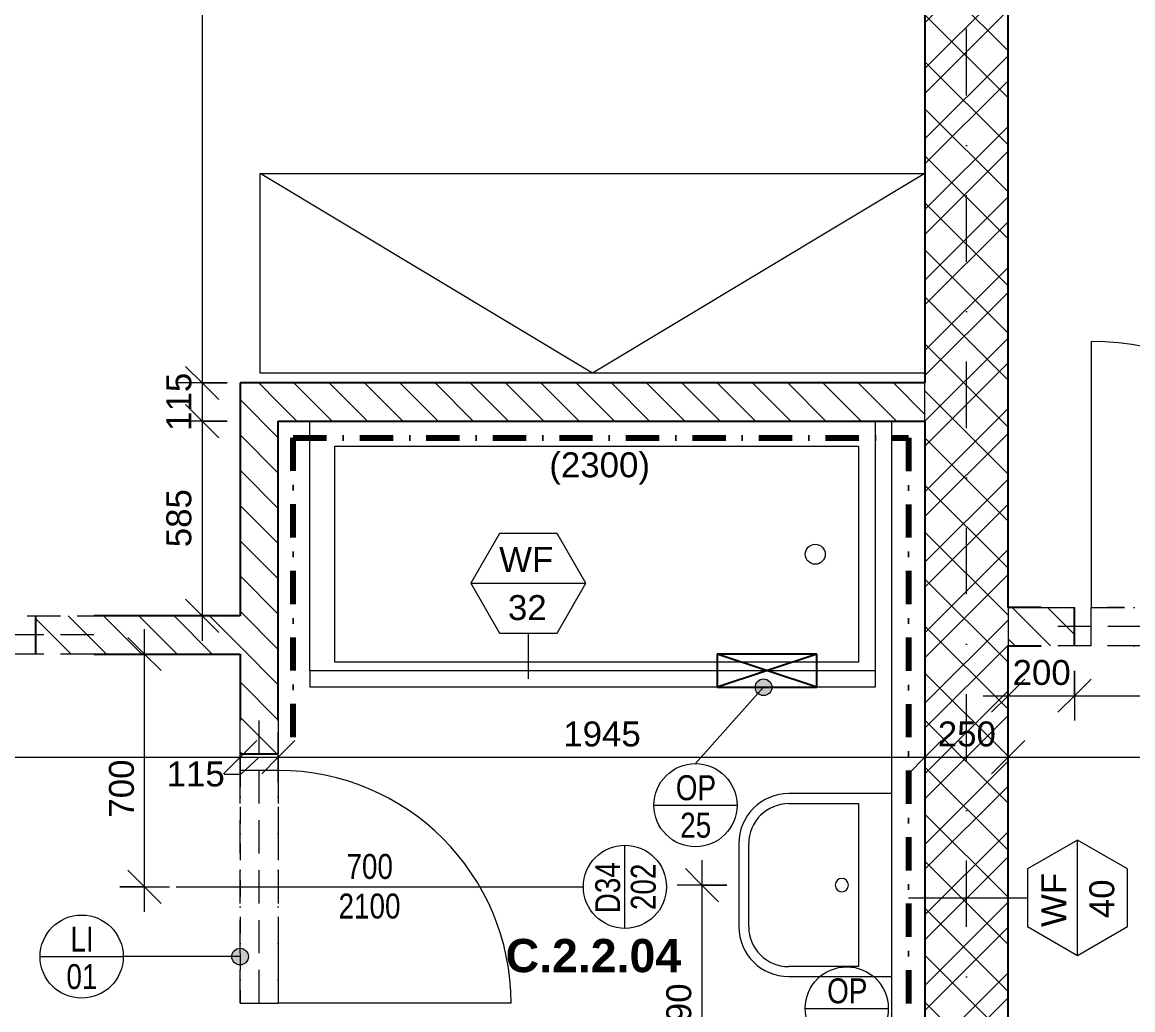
# Model space of a CAD drawing. Header units: millimetres. Extents: x -47720 to -5768, y -7799 to 13087.
# Drawn here: x -31575 to -28235, y 553 to 3523 of the extents above; entities that cross this region are included whole.
import ezdxf

# ---------------------------------------------------------------- set-up
doc = ezdxf.new("R2010")
doc.units = ezdxf.units.MM
for name, pattern in [('HA_Dash_3mm-S1mm', [150, 100, -50]), ('HA_DashDot_10mm-S3mm', [500, 200, -150, 0, -150]), ('HA_DashDot_2_2mm-S0_6mm', [110, 50, -30, 0, -30]), ('HA_DashDot_4mm-S1mm', [200, 100, -50, 0, -50])]:
    doc.linetypes.add(name, pattern=pattern)
for name, color, linetype, lineweight in [('A-____-____-DIMS', 9, 'Continuous', 5), ('A-____-____-DIMS-50', 9, 'Continuous', 5), ('A-AREA-____-IDEN', 9, 'Continuous', 9), ('A-DETL-____-OTLN', 9, 'Continuous', 25), ('A-DOOR-____-IDEN', 9, 'Continuous', 9), ('A-DOOR-____-MCUT', 9, 'HA_DashDot_2_2mm-S0_6mm', 9), ('A-DOOR-____-OTLN', 9, 'Continuous', 9), ('A-DOOR-FRAM-MCUT', 9, 'Continuous', 9), ('A-GENM-____-HDLN', 9, 'HA_Dash_3mm-S1mm', 9), ('A-GENM-____-IDEN', 9, 'Continuous', 9), ('A-GENM-____-OTLN', 9, 'Continuous', 9), ('A-WALL-____-IDEN', 9, 'Continuous', 9), ('A-WALL-____-MCUT', 9, 'Continuous', 25), ('A-WALL-____-PATT', 9, 'Continuous', 25), ('I-FURN-____-OTLN', 9, 'Continuous', 9), ('I-WALL-____-MCUT', 9, 'Continuous', 25), ('I-WALL-____-OTLN', 9, 'Continuous', 9), ('P-SANR-FIXT-OTLN', 9, 'Continuous', 9), ('S-GRID-____-OTLN', 9, 'Continuous', 5)]:
    doc.layers.add(name, color=color, linetype=linetype, lineweight=lineweight)
doc.styles.add('Arial_1', font='arial.ttf', dxfattribs={"height": 75})
doc.styles.add('Arial_2', font='arial.ttf', dxfattribs={"width": 0.8, "height": 75})
doc.styles.add('Arial_B', font='arialbd.ttf', dxfattribs={"height": 100})
doc.dimstyles.new('Inner_Dimensions', dxfattribs={"dimscale": 304.8, "dimtxt": 76.519455, "dimasz": 0.328084, "dimexe": 0.246063, "dimexo": 0.0625, "dimgap": 0.032808, "dimtad": 1, "dimdec": 0, "dimzin": 0, "dimdsep": 46, "dimtxsty": 'Arial_1', "dimblk1": 'OBLIQUE', "dimblk2": 'OBLIQUE', "dimsah": 1, "dimcen": 0.09, "dimdle": 0.246063, "dimazin": 0, "dimtfac": 1, "dimtdec": 4, "dimtix": 1, "dimtmove": 0, "dimatfit": 3, "dimfxl": 0.246063, "dimfxlon": 1, "dimtvp": 1, "dimtolj": 1, "dimtzin": 0, "dimlwd": 9, "dimlwe": 9, "dimarcsym": 2})
doc.dimstyles.new('Inner_Dimensions_1', dxfattribs={"dimscale": 304.8, "dimtxt": 76.519455, "dimasz": 0.328084, "dimexe": 0.246063, "dimexo": 0.0625, "dimgap": 0.032808, "dimtad": 1, "dimdec": 0, "dimzin": 0, "dimdsep": 46, "dimtxsty": 'Arial_1', "dimblk1": 'OBLIQUE', "dimblk2": 'OBLIQUE', "dimsah": 1, "dimcen": 0.09, "dimdle": 0.246063, "dimazin": 0, "dimtfac": 1, "dimtdec": 4, "dimtix": 1, "dimtmove": 1, "dimatfit": 3, "dimfxl": 0.246063, "dimfxlon": 1, "dimtvp": 1, "dimtolj": 1, "dimtzin": 0, "dimlwd": 9, "dimlwe": 9, "dimarcsym": 2})
doc.dimstyles.new('Inner_Dimensions_2', dxfattribs={"dimscale": 304.8, "dimtxt": 76.519455, "dimasz": 0.328084, "dimexe": 0.246063, "dimexo": 0.0625, "dimgap": 0.032808, "dimtad": 1, "dimdec": 0, "dimzin": 0, "dimdsep": 46, "dimtxsty": 'Arial_1', "dimblk1": 'OBLIQUE', "dimblk2": 'OBLIQUE', "dimsah": 1, "dimcen": 0.09, "dimdle": 0.246063, "dimazin": 0, "dimtfac": 1, "dimtdec": 4, "dimtix": 1, "dimtmove": 2, "dimatfit": 3, "dimfxl": 0.246063, "dimfxlon": 1, "dimtvp": 1, "dimtolj": 1, "dimtzin": 0, "dimlwd": 9, "dimlwe": 9, "dimarcsym": 2})
pattern_1 = [(135, (0, 0), (-53.03301, -53.03301), [])]

# ---------------------------------------------------------------- blocks, each defined once
blk = doc.blocks.new('HA_DR_Single_Swing_Solid - In_BJ_700x2100-2040355-DPS_2NP-C')
at = {"layer": 'A-DOOR-____-MCUT'}
for p, q in [((-350, 57.5), (350, 57.5)), ((-350, -57.5), (350, -57.5))]:
    blk.add_line(p, q, dxfattribs=at)
at = {"layer": 'A-DOOR-____-OTLN', "lineweight": 5}
blk.add_line((350, 757.5), (350, 57.5), dxfattribs=at)
blk.add_arc((350, 57.5), 700, 90, 180, dxfattribs=at)
at = {"layer": 'A-DOOR-FRAM-MCUT'}
for p, q in [((-350, 57.5), (-350, -57.5)), ((350, -57.5), (350, 57.5))]:
    blk.add_line(p, q, dxfattribs=at)
blk = doc.blocks.new('HA_DR_Double_Swing_Solid - In_BJ_1200x2100_800-1662849-DPS_2NP-C')
at = {"layer": 'A-DOOR-____-MCUT'}
for p, q in [((-600, 57.5), (600, 57.5)), ((-600, -57.5), (600, -57.5))]:
    blk.add_line(p, q, dxfattribs=at)
at = {"layer": 'A-DOOR-____-OTLN', "lineweight": 5}
for p, q in [((-253.6, -257.5), (-599.9, -57.5)), ((600, -857.5), (600, -57.5))]:
    blk.add_line(p, q, dxfattribs=at)
for centre, radius, start, end in [((-600, -57.5), 400, 330, 0), ((600, -57.5), 800, 180, 270)]:
    blk.add_arc(centre, radius, start, end, dxfattribs=at)
at = {"layer": 'A-DOOR-FRAM-MCUT'}
for p, q in [((-600, -57.5), (-600, 57.5)), ((600, 57.5), (600, -57.5))]:
    blk.add_line(p, q, dxfattribs=at)
blk = doc.blocks.new('ABMV_Bathtub_Generic - 800x1700-V1-DPS_2NP-C')
at = {"layer": 'P-SANR-FIXT-OTLN'}
for p, q in [((50, 1700), (800, 1700)), ((50, 1700), (800, 1700)), ((75, 50), (75, 1625)), ((75, 1625), (725, 1625)), ((75, 1625), (725, 1625)), ((75, 50), (75, 1625)), ((725, 1625), (725, 50)), ((725, 1625), (725, 50)), ((725, 50), (75, 50)), ((725, 50), (75, 50)), ((800, 0), (50, 0)), ((800, 0), (50, 0))]:
    blk.add_line(p, q, dxfattribs=at)
blk.add_circle((400, 180), 30, dxfattribs=at)
blk = doc.blocks.new('ABMV_WashBasin_Generic - 550x460-1465709-DPS_2NP-C')
at = {"layer": 'P-SANR-FIXT-OTLN'}
for p, q in [((250, 510), (0, 510)), ((0, 480), (250, 480)), ((-150, 360), (-150, 50)), ((-120, 150), (-120, 360)), ((370, 360), (370, 150)), ((400, 50), (400, 360)), ((370, 150), (-120, 150))]:
    blk.add_line(p, q, dxfattribs=at)
for centre, radius, start, end in [((0, 360), 150, 90, 180), ((250, 360), 150, 360, 90), ((0, 360), 120, 90, 180), ((250, 360), 120, 360, 90), ((125, 200), 20, 90, 270), ((125, 200), 20, 270, 90)]:
    blk.add_arc(centre, radius, start, end, dxfattribs=at)
blk = doc.blocks.new('NAB_Šatní_skříň_ADNS - 600x2000xšířka-1489318-DPS_2NP-C')
at = {"layer": 'I-FURN-____-OTLN'}
for p, q in [((0, -600), (1000, 0)), ((0, 0), (1000, 0)), ((1000, 0), (2000, -600)), ((1000.1, 0), (2000, 0)), ((2000, 0), (2000, -600)), ((1999.9, -600), (0.1, -600))]:
    blk.add_line(p, q, dxfattribs=at)
blk = doc.blocks.new('HA_GM_Tiling_LineBased - Generic Tiles-1986776-DPS_2NP-C')
at = {"layer": 'A-GENM-____-OTLN', "linetype": 'HA_DashDot_4mm-S1mm', "lineweight": 80}
blk.add_line((50, -50), (950, -50), dxfattribs=at)
blk = doc.blocks.new('HA_GM_Tiling_LineBased - Generic Tiles-1986918-DPS_2NP-C')
at = {"layer": 'A-GENM-____-OTLN', "linetype": 'HA_DashDot_4mm-S1mm', "lineweight": 80}
blk.add_line((50, -50), (1900, -50), dxfattribs=at)
blk = doc.blocks.new('HA_GM_Tiling_LineBased - Generic Tiles-1986778-DPS_2NP-C')
at = {"layer": 'A-GENM-____-OTLN', "linetype": 'HA_DashDot_4mm-S1mm', "lineweight": 80}
blk.add_line((50, -50), (2035, -50), dxfattribs=at)
blk = doc.blocks.new('TB_Porotherm KP11_5_1000mm - TB_Porotherm KP11_5_1000mm-1863649-DPS_2NP-C')
at = {"layer": 'A-GENM-____-HDLN'}
for p, q in [((-500, 57.5), (500, 57.5)), ((-500, 0), (500, 0)), ((500, -57.5), (-500, -57.5))]:
    blk.add_line(p, q, dxfattribs=at)
blk = doc.blocks.new('TB_Porotherm KP11_5_1250mm - TB_Porotherm KP11_5_1250mm-1870064-DPS_2NP-C')
at = {"layer": 'A-GENM-____-HDLN'}
for p, q in [((-625, 57.5), (625, 57.5)), ((-625, 0), (625, 0)), ((625, -57.5), (-625, -57.5))]:
    blk.add_line(p, q, dxfattribs=at)
blk = doc.blocks.new('TB_Porotherm KP11_5_1500mm - TB_Porotherm KP11_5_1500mm-1870867-DPS_2NP-C')
at = {"layer": 'A-GENM-____-HDLN'}
for p, q in [((-750, 57.5), (750, 57.5)), ((-750, 0), (750, 0)), ((750, -57.5), (-750, -57.5))]:
    blk.add_line(p, q, dxfattribs=at)
blk = doc.blocks.new('DIMBLOCK23-DPS_2NP-C')
at = {"layer": 'A-____-____-DIMS-50', "lineweight": 9}
for p, q in [((-34194.9, 1387.9), (-34194.9, 1237.9)), ((-34194.9, 1312.9), (-34194.9, 1387.9)), ((-30919.9, 1237.9), (-30919.9, 1387.9)), ((-34194.9, 1312.9), (-34144.9, 1362.9)), ((-30919.9, 1312.9), (-30869.9, 1362.9)), ((-34194.9, 1312.9), (-34244.9, 1262.9)), ((-34194.9, 1312.9), (-30919.9, 1312.9)), ((-30919.9, 1312.9), (-30969.9, 1262.9)), ((-30919.9, 1312.9), (-30919.9, 1237.9))]:
    blk.add_line(p, q, dxfattribs=at)
at = {"layer": 'A-____-____-DIMS-50', "color": 0, "lineweight": 9, "insert": (-32672.8, 1420.3), "char_height": 75, "width": 276.883, "attachment_point": 1, "line_spacing_factor": 0.941778, "style": 'Arial_1'}
blk.add_mtext('3275', dxfattribs=at)
blk = doc.blocks.new('_Oblique')
at = {"color": 0, "linetype": 'ByBlock', "lineweight": -2}
blk.add_line((-0.5, -0.5), (0.5, 0.5), dxfattribs=at)
blk = doc.blocks.new('DIMBLOCK24-DPS_2NP-C')
at = {"layer": 'A-____-____-DIMS-50', "lineweight": 9}
for p, q in [((-30919.9, 1237.9), (-30919.9, 1387.9)), ((-30804.9, 1237.9), (-30804.9, 1387.9)), ((-30919.9, 1312.9), (-30869.9, 1362.9)), ((-30804.9, 1312.9), (-30754.9, 1362.9)), ((-30919.9, 1312.9), (-30969.9, 1262.9)), ((-30919.9, 1312.9), (-30804.9, 1312.9)), ((-30919.9, 1312.9), (-30919.9, 1237.9)), ((-30917.6, 1261.5), (-30862.4, 1312.9)), ((-30804.9, 1312.9), (-30854.9, 1262.9)), ((-30804.9, 1312.9), (-30804.9, 1237.9)), ((-30967.6, 1261.5), (-30917.6, 1261.5))]:
    blk.add_line(p, q, dxfattribs=at)
at = {"layer": 'A-____-____-DIMS-50', "color": 0, "lineweight": 9, "insert": (-31140.7, 1300), "char_height": 75, "width": 207.662, "attachment_point": 1, "line_spacing_factor": 0.941778, "style": 'Arial_1'}
blk.add_mtext('115', dxfattribs=at)
blk = doc.blocks.new('DIMBLOCK25-DPS_2NP-C')
at = {"layer": 'A-____-____-DIMS-50', "lineweight": 9}
for p, q in [((-30804.9, 1237.9), (-30804.9, 1387.9)), ((-28859.9, 1387.9), (-28859.9, 1237.9)), ((-28859.9, 1312.9), (-28859.9, 1387.9)), ((-30804.9, 1312.9), (-30754.9, 1362.9)), ((-28859.9, 1312.9), (-28809.9, 1362.9)), ((-30804.9, 1312.9), (-30854.9, 1262.9)), ((-30804.9, 1312.9), (-28859.9, 1312.9)), ((-30804.9, 1312.9), (-30804.9, 1237.9)), ((-28859.9, 1312.9), (-28909.9, 1262.9))]:
    blk.add_line(p, q, dxfattribs=at)
at = {"layer": 'A-____-____-DIMS-50', "color": 0, "lineweight": 9, "insert": (-29947.8, 1420.3), "char_height": 75, "width": 276.883, "attachment_point": 1, "line_spacing_factor": 0.941778, "style": 'Arial_1'}
blk.add_mtext('1945', dxfattribs=at)
blk = doc.blocks.new('DIMBLOCK26-DPS_2NP-C')
at = {"layer": 'A-____-____-DIMS-50', "lineweight": 9}
for p, q in [((-28859.9, 1387.9), (-28859.9, 1237.9)), ((-28859.9, 1312.9), (-28859.9, 1387.9)), ((-28609.9, 1387.9), (-28609.9, 1237.9)), ((-28609.9, 1312.9), (-28609.9, 1387.9)), ((-28859.9, 1312.9), (-28809.9, 1362.9)), ((-28609.9, 1312.9), (-28559.9, 1362.9)), ((-28859.9, 1312.9), (-28909.9, 1262.9)), ((-28859.9, 1312.9), (-28609.9, 1312.9)), ((-28609.9, 1312.9), (-28659.9, 1262.9))]:
    blk.add_line(p, q, dxfattribs=at)
at = {"layer": 'A-____-____-DIMS-50', "color": 0, "lineweight": 9, "insert": (-28821.4, 1420.3), "char_height": 75, "width": 207.662, "attachment_point": 1, "line_spacing_factor": 0.941778, "style": 'Arial_1'}
blk.add_mtext('250', dxfattribs=at)
blk = doc.blocks.new('DIMBLOCK27-DPS_2NP-C')
at = {"layer": 'A-____-____-DIMS-50', "lineweight": 9}
for p, q in [((-28609.9, 1387.9), (-28609.9, 1237.9)), ((-28609.9, 1312.9), (-28609.9, 1387.9)), ((-26909.9, 1387.9), (-26909.9, 1237.9)), ((-26909.9, 1312.9), (-26909.9, 1387.9)), ((-28609.9, 1312.9), (-28559.9, 1362.9)), ((-26909.9, 1312.9), (-26859.9, 1362.9)), ((-28609.9, 1312.9), (-28659.9, 1262.9)), ((-28609.9, 1312.9), (-26909.9, 1312.9)), ((-26909.9, 1312.9), (-26959.9, 1262.9))]:
    blk.add_line(p, q, dxfattribs=at)
at = {"layer": 'A-____-____-DIMS-50', "color": 0, "lineweight": 9, "insert": (-27875.3, 1420.3), "char_height": 75, "width": 276.883, "attachment_point": 1, "line_spacing_factor": 0.941778, "style": 'Arial_1'}
blk.add_mtext('1700', dxfattribs=at)
blk = doc.blocks.new('HA_TAG_Door_TypeMark_wDimensions - Scale50_Right with Bouble-921060-DPS_2NP-C')
at = {"layer": 'A-DOOR-____-IDEN'}
for p, q in [((0, 5), (0, -19.5)), ((-2.5, -22), (2.5, -22))]:
    blk.add_line(p, q, dxfattribs=at)
blk.add_circle((0, -22), 2.5, dxfattribs=at)
blk = doc.blocks.new('DIMBLOCK153-DPS_2NP-C')
at = {"layer": 'A-____-____-DIMS-50', "lineweight": 9}
for p, q in [((-31207, 1623.2), (-31257, 1673.2)), ((-31207, 848.2), (-31207, 1698.2)), ((-31282, 1623.2), (-31132, 1623.2)), ((-31207, 1623.2), (-31282, 1623.2)), ((-31207, 1623.2), (-31157, 1573.2)), ((-31207, 923.2), (-31257, 973.2)), ((-31282, 923.2), (-31132, 923.2)), ((-31207, 923.2), (-31282, 923.2)), ((-31207, 923.2), (-31157, 873.2))]:
    blk.add_line(p, q, dxfattribs=at)
at = {"layer": 'A-____-____-DIMS-50', "color": 0, "lineweight": 9, "insert": (-31314.3, 1131.1), "char_height": 75, "width": 207.662, "attachment_point": 1, "rotation": 90, "line_spacing_factor": 0.941778, "style": 'Arial_1'}
blk.add_mtext('700', dxfattribs=at)
blk = doc.blocks.new('DIMBLOCK154-DPS_2NP-C')
at = {"layer": 'A-____-____-DIMS-50', "lineweight": 9}
for p, q in [((-28609.9, 1572.9), (-28609.9, 1422.9)), ((-28609.9, 1497.9), (-28609.9, 1572.9)), ((-28409.9, 1572.9), (-28409.9, 1422.9)), ((-28409.9, 1497.9), (-28409.9, 1572.9)), ((-28609.9, 1497.9), (-28559.9, 1547.9)), ((-28409.9, 1497.9), (-28359.9, 1547.9)), ((-28684.9, 1497.9), (-28409.9, 1497.9)), ((-28609.9, 1497.9), (-28659.9, 1447.9)), ((-28409.9, 1497.9), (-28459.9, 1447.9))]:
    blk.add_line(p, q, dxfattribs=at)
at = {"layer": 'A-____-____-DIMS-50', "color": 0, "lineweight": 9, "insert": (-28596.4, 1605.2), "char_height": 75, "width": 207.662, "attachment_point": 1, "line_spacing_factor": 0.941778, "style": 'Arial_1'}
blk.add_mtext('200', dxfattribs=at)
blk = doc.blocks.new('DIMBLOCK155-DPS_2NP-C')
at = {"layer": 'A-____-____-DIMS-50', "lineweight": 9}
for p, q in [((-28409.9, 1572.9), (-28409.9, 1422.9)), ((-28409.9, 1497.9), (-28409.9, 1572.9)), ((-27109.9, 1572.9), (-27109.9, 1422.9)), ((-27109.9, 1497.9), (-27109.9, 1572.9)), ((-28409.9, 1497.9), (-28359.9, 1547.9)), ((-27109.9, 1497.9), (-27059.9, 1547.9)), ((-28409.9, 1497.9), (-28459.9, 1447.9)), ((-28409.9, 1497.9), (-27109.9, 1497.9)), ((-27109.9, 1497.9), (-27159.9, 1447.9))]:
    blk.add_line(p, q, dxfattribs=at)
at = {"layer": 'A-____-____-DIMS-50', "color": 0, "lineweight": 9, "insert": (-27749.3, 1605.2), "char_height": 75, "width": 276.883, "attachment_point": 1, "line_spacing_factor": 0.941778, "style": 'Arial_1'}
blk.add_mtext('1300', dxfattribs=at)
blk = doc.blocks.new('HA_TAG_WA_Partitions - Group _ Type Mark-556634-DPS_2NP-C')
at = {"layer": 'A-WALL-____-IDEN'}
for p, q in [((-1.732, 3), (-3.464, 0)), ((1.732, 3), (-1.732, 3)), ((3.464, 0), (1.732, 3)), ((-3.464, 0), (3.464, 0)), ((-3.464, 0), (-1.732, -3)), ((1.732, -3), (3.464, 0)), ((-1.732, -3), (1.732, -3))]:
    blk.add_line(p, q, dxfattribs=at)
blk = doc.blocks.new('HA_TAG_GM_Products - Generic-588599-DPS_2NP-C')
at = {"layer": 'A-GENM-____-IDEN'}
blk.add_line((-2.5, 0), (2.5, 0), dxfattribs=at)
blk.add_circle((0, 0), 2.5, dxfattribs=at)
blk = doc.blocks.new('DIMBLOCK247-DPS_2NP-C')
at = {"layer": 'A-____-____-DIMS-50', "lineweight": 9}
for p, q in [((-29530.6, 1003.2), (-29530.6, 163.2)), ((-29530.6, 928.2), (-29580.6, 978.2)), ((-29455.6, 928.2), (-29605.6, 928.2)), ((-29530.6, 928.2), (-29480.6, 878.2)), ((-29530.6, 928.2), (-29455.6, 928.2)), ((-29530.6, 238.2), (-29580.6, 288.2)), ((-29455.6, 238.2), (-29605.6, 238.2)), ((-29530.6, 238.2), (-29480.6, 188.2)), ((-29530.6, 238.2), (-29455.6, 238.2))]:
    blk.add_line(p, q, dxfattribs=at)
at = {"layer": 'A-____-____-DIMS-50', "color": 0, "lineweight": 9, "insert": (-29638, 457.7), "char_height": 75, "width": 207.662, "attachment_point": 1, "rotation": 90, "line_spacing_factor": 0.941778, "style": 'Arial_1'}
blk.add_mtext('690', dxfattribs=at)
blk = doc.blocks.new('DIMBLOCK254-DPS_2NP-C')
at = {"layer": 'A-____-____-DIMS-50', "lineweight": 9}
for p, q in [((-31034.2, 6223.2), (-31034.2, 2438.2)), ((-31034.2, 6148.2), (-31084.2, 6198.2)), ((-30959.2, 6148.2), (-31109.2, 6148.2)), ((-31034.2, 6148.2), (-30984.2, 6098.2)), ((-31034.2, 6148.2), (-30959.2, 6148.2)), ((-31034.2, 2438.2), (-31084.2, 2488.2)), ((-30959.2, 2438.2), (-31109.2, 2438.2)), ((-31034.2, 2438.2), (-30984.2, 2388.2)), ((-31034.2, 2438.2), (-30959.2, 2438.2))]:
    blk.add_line(p, q, dxfattribs=at)
at = {"layer": 'A-____-____-DIMS-50', "color": 0, "lineweight": 9, "insert": (-31141.6, 4177.8), "char_height": 75, "width": 276.883, "attachment_point": 1, "rotation": 90, "line_spacing_factor": 0.941778, "style": 'Arial_1'}
blk.add_mtext('3710', dxfattribs=at)
blk = doc.blocks.new('DIMBLOCK255-DPS_2NP-C')
at = {"layer": 'A-____-____-DIMS-50', "lineweight": 9}
for p, q in [((-31034.2, 2438.2), (-31084.2, 2488.2)), ((-30959.2, 2438.2), (-31109.2, 2438.2)), ((-31034.2, 2438.2), (-31034.2, 2323.2)), ((-31034.2, 2438.2), (-30984.2, 2388.2)), ((-31034.2, 2438.2), (-30959.2, 2438.2)), ((-31034.2, 2323.2), (-31084.2, 2373.2)), ((-30959.2, 2323.2), (-31109.2, 2323.2)), ((-31034.2, 2323.2), (-30984.2, 2273.2)), ((-31034.2, 2323.2), (-30959.2, 2323.2))]:
    blk.add_line(p, q, dxfattribs=at)
at = {"layer": 'A-____-____-DIMS-50', "color": 0, "lineweight": 9, "insert": (-31141.6, 2294.2), "char_height": 75, "width": 207.662, "attachment_point": 1, "rotation": 90, "line_spacing_factor": 0.941778, "style": 'Arial_1'}
blk.add_mtext('115', dxfattribs=at)
blk = doc.blocks.new('DIMBLOCK256-DPS_2NP-C')
at = {"layer": 'A-____-____-DIMS-50', "lineweight": 9}
for p, q in [((-31034.2, 2323.2), (-31084.2, 2373.2)), ((-30959.2, 2323.2), (-31109.2, 2323.2)), ((-31034.2, 2323.2), (-31034.2, 1663.2)), ((-31034.2, 2323.2), (-30984.2, 2273.2)), ((-31034.2, 2323.2), (-30959.2, 2323.2)), ((-31034.2, 1738.2), (-31084.2, 1788.2)), ((-30959.2, 1738.2), (-31109.2, 1738.2)), ((-31034.2, 1738.2), (-30984.2, 1688.2)), ((-31034.2, 1738.2), (-30959.2, 1738.2))]:
    blk.add_line(p, q, dxfattribs=at)
at = {"layer": 'A-____-____-DIMS-50', "color": 0, "lineweight": 9, "insert": (-31141.6, 1944.2), "char_height": 75, "width": 207.662, "attachment_point": 1, "rotation": 90, "line_spacing_factor": 0.941778, "style": 'Arial_1'}
blk.add_mtext('585', dxfattribs=at)

msp = doc.modelspace()

# ---------------------------------------------------------------- hatches: boundary and pattern name
at = {"layer": 'A-GENM-____-IDEN'}
h = msp.add_hatch(color=256, dxfattribs=at)
edge = h.paths.add_edge_path()
edge.add_arc((-29345.5, 1523.2), 25, 0, 360)
h = msp.add_hatch(color=256, dxfattribs=at)
edge = h.paths.add_edge_path()
edge.add_arc((-30919.9, 713.2), 25, 0, 360)
at = {"layer": 'A-WALL-____-PATT', "lineweight": 5}
h = msp.add_hatch(dxfattribs=at)
h.set_pattern_fill('FP_2', color=256, style=0, pattern_type=2)
h.set_pattern_definition([(45, (0, 0), (-106.066, 106.066), []), (45, (75, 0), (-106.066, 106.066), []), (315, (0, 0), (70.71068, 70.71068), [])])
h.paths.add_polyline_path([(-28609.9, -476.8), (-28609.9, 6148.2), (-28859.9, 6148.2), (-28859.9, -476.8), (-28830.6, -476.8)])
h = msp.add_hatch(dxfattribs=at)
h.set_pattern_fill('FP_3', color=256, style=0, pattern_type=2)
h.set_pattern_definition(pattern_1)
h.paths.add_polyline_path([(-30919.9, -476.8), (-30804.9, -476.8), (-30804.9, 523.2), (-30919.9, 523.2), (-30919.9, -242.6)])
h.paths.add_polyline_path([(-30804.9, 1323.2), (-30804.9, 2438.2), (-30919.9, 2438.2), (-30919.9, 1323.2)])
h = msp.add_hatch(dxfattribs=at)
h.set_pattern_fill('FP_3', color=256, style=0, pattern_type=2)
h.set_pattern_definition(pattern_1)
h.paths.add_polyline_path([(-28859.9, 2323.2), (-28859.9, 2438.2), (-30804.9, 2438.2), (-30804.9, 2323.2), (-30527.3, 2323.2)])
h = msp.add_hatch(dxfattribs=at)
h.set_pattern_fill('FP_3', color=256, style=0, pattern_type=2)
h.set_pattern_definition(pattern_1)
h.paths.add_polyline_path([(-30919.9, 1623.2), (-30919.9, 1738.2), (-31534.9, 1738.2), (-31534.9, 1623.2)])
h.paths.add_polyline_path([(-32434.9, 1623.2), (-32434.9, 1738.2), (-32784.9, 1738.2), (-32784.9, 1623.2)])
h.paths.add_polyline_path([(-34084.9, 1623.2), (-34084.9, 1738.2), (-34194.9, 1738.2), (-34194.9, 1623.2)])
h = msp.add_hatch(dxfattribs=at)
h.set_pattern_fill('FP_3', color=256, style=0, pattern_type=2)
h.set_pattern_definition(pattern_1)
h.paths.add_polyline_path([(-23434.9, 1648.2), (-23434.9, 1763.2), (-27109.9, 1763.2), (-27109.9, 1648.2), (-23740.6, 1648.2)])
h.paths.add_polyline_path([(-28409.9, 1648.2), (-28409.9, 1763.2), (-28609.9, 1763.2), (-28609.9, 1648.2)])

# ---------------------------------------------------------------- linework, layer by layer
at = {"layer": 'A-DETL-____-OTLN'}
for p, q in [((-29184.8, 1623.2), (-29484.8, 1623.2)), ((-29484.8, 1623.2), (-29484.8, 1523.2)), ((-29184.8, 1623.2), (-29484.8, 1523.2)), ((-29184.8, 1523.2), (-29484.8, 1623.2)), ((-29184.8, 1523.2), (-29184.8, 1623.2)), ((-29484.8, 1523.2), (-29184.8, 1523.2))]:
    msp.add_line(p, q, dxfattribs=at)
at = {"layer": 'A-GENM-____-IDEN'}
for p, q in [((-29345.5, 1523.2), (-29550.3, 1293.5)), ((-30919.9, 713.2), (-31271.3, 713.2))]:
    msp.add_line(p, q, dxfattribs=at)
for centre in [(-29345.5, 1523.2), (-30919.9, 713.2)]:
    msp.add_circle(centre, 25, dxfattribs=at)
at = {"layer": 'A-WALL-____-IDEN'}
for p, q in [((-30052.7, 1548.2), (-30052.7, 1685.9)), ((-28909.9, 890.1), (-28551.1, 890.1))]:
    msp.add_line(p, q, dxfattribs=at)
at = {"layer": 'A-WALL-____-MCUT', "lineweight": 9}
for p, q in [((-28859.9, 2323.2), (-28859.9, 2438.2)), ((-28609.9, 1763.2), (-28609.9, 1648.2))]:
    msp.add_line(p, q, dxfattribs=at)
at = {"layer": 'I-WALL-____-MCUT'}
for p, q in [((-28859.9, 6148.2), (-28859.9, 2438.2)), ((-28609.9, 1763.2), (-28609.9, 6148.2)), ((-30919.9, 2438.2), (-30919.9, 1738.2)), ((-28859.9, 2438.2), (-30919.9, 2438.2)), ((-30804.9, 1423.3), (-30804.9, 2323.2)), ((-30804.9, 2323.2), (-28859.9, 2323.2)), ((-28859.9, 2323.2), (-28859.9, 238.2)), ((-31534.9, 1738.2), (-31534.9, 1623.2)), ((-30919.9, 1738.2), (-31359.9, 1738.2)), ((-28510, 1763.2), (-28609.9, 1763.2)), ((-28409.9, 1648.2), (-28409.9, 1763.2)), ((-28609.9, -726.8), (-28609.9, 1648.2)), ((-28609.9, 1648.2), (-28510, 1648.2)), ((-31359.9, 1623.2), (-30919.9, 1623.2)), ((-30919.9, 1623.2), (-30919.9, 1423.3)), ((-30919.9, 1323.2), (-30804.9, 1323.2))]:
    msp.add_line(p, q, dxfattribs=at)
at = {"layer": 'I-WALL-____-OTLN'}
for p, q in [((-28959.9, 238.2), (-28959.9, 2323.2)), ((-30709.9, 1573.2), (-30709.9, 1523.2)), ((-30709.9, 1573.2), (-29009.9, 1573.2)), ((-29009.9, 1573.2), (-29009.9, 1523.2)), ((-29009.9, 1523.2), (-30709.9, 1523.2))]:
    msp.add_line(p, q, dxfattribs=at)
at = {"layer": 'S-GRID-____-OTLN', "linetype": 'HA_DashDot_10mm-S3mm', "lineweight": 9}
msp.add_line((-28734.9, -6198.9), (-28734.9, 11487.4), dxfattribs=at)

# ---------------------------------------------------------------- block references
at = {"layer": 'A-DOOR-____-IDEN', "xscale": 49.99999999999998, "yscale": 49.99999999999998, "zscale": 49.99999999999998, "rotation": 89.99999999999962}
msp.add_blockref('HA_TAG_Door_TypeMark_wDimensions - Scale50_Right with Bouble-921060-DPS_2NP-C', (-30862.4, 923.2), dxfattribs=at)
at = {"layer": 'A-DOOR-____-OTLN'}
for name, p, rotation in [('HA_DR_Double_Swing_Solid - In_BJ_1200x2100_800-1662849-DPS_2NP-C', (-27759.9, 1705.7), 180), ('HA_DR_Single_Swing_Solid - In_BJ_700x2100-2040355-DPS_2NP-C', (-30862.4, 923.2), 269.9999999999996)]:
    msp.add_blockref(name, p, dxfattribs=dict(at, rotation=rotation))
at = {"layer": 'A-GENM-____-IDEN', "xscale": 49.99999999999998, "yscale": 49.99999999999998, "zscale": 49.99999999999998}
for p in [(-29550.3, 1168.5), (-31396.3, 713.2), (-29095.2, 557.5)]:
    msp.add_blockref('HA_TAG_GM_Products - Generic-588599-DPS_2NP-C', p, dxfattribs=at)
at = {"layer": 'A-GENM-____-OTLN', "linetype": 'HA_DashDot_4mm-S1mm', "lineweight": 80}
for name, p, rotation in [('HA_GM_Tiling_LineBased - Generic Tiles-1986776-DPS_2NP-C', (-30809.9, 1323.2), 90), ('HA_GM_Tiling_LineBased - Generic Tiles-1986778-DPS_2NP-C', (-28859.9, 2323.2), 269.9999999999999)]:
    msp.add_blockref(name, p, dxfattribs=dict(at, rotation=rotation))
msp.add_blockref('HA_GM_Tiling_LineBased - Generic Tiles-1986918-DPS_2NP-C', (-30809.9, 2323.2), dxfattribs=at)
at = {"layer": 'A-GENM-____-OTLN'}
for name, p, rotation in [('TB_Porotherm KP11_5_1250mm - TB_Porotherm KP11_5_1250mm-1870064-DPS_2NP-C', (-31984.9, 1680.7), 180), ('TB_Porotherm KP11_5_1500mm - TB_Porotherm KP11_5_1500mm-1870867-DPS_2NP-C', (-27759.9, 1705.7), 180), ('TB_Porotherm KP11_5_1000mm - TB_Porotherm KP11_5_1000mm-1863649-DPS_2NP-C', (-30862.4, 923.2), 90.00000000000006)]:
    msp.add_blockref(name, p, dxfattribs=dict(at, rotation=rotation))
at = {"layer": 'A-WALL-____-IDEN', "xscale": 49.99999999999998, "yscale": 49.99999999999998, "zscale": 49.99999999999998}
msp.add_blockref('HA_TAG_WA_Partitions - Group _ Type Mark-556634-DPS_2NP-C', (-30052.7, 1835.9), dxfattribs=at)
at = {"layer": 'A-WALL-____-IDEN', "xscale": 49.99999999999998, "yscale": 49.99999999999998, "zscale": 49.99999999999998, "rotation": 89.99999999999962}
msp.add_blockref('HA_TAG_WA_Partitions - Group _ Type Mark-556634-DPS_2NP-C', (-28401.1, 890.1), dxfattribs=at)
at = {"layer": 'I-FURN-____-OTLN', "rotation": 180}
msp.add_blockref('NAB_Šatní_skříň_ADNS - 600x2000xšířka-1489318-DPS_2NP-C', (-28859.9, 2468.2), dxfattribs=at)
at = {"layer": 'P-SANR-FIXT-OTLN'}
for name, p, rotation in [('ABMV_Bathtub_Generic - 800x1700-V1-DPS_2NP-C', (-29009.9, 1523.2), 89.99999999999955), ('ABMV_WashBasin_Generic - 550x460-1465709-DPS_2NP-C', (-28909.9, 803.2), 89.9999999999997)]:
    msp.add_blockref(name, p, dxfattribs=dict(at, rotation=rotation))

# ---------------------------------------------------------------- texts
at = {"layer": 'A-AREA-____-IDEN', "lineweight": 5, "insert": (-30121.3, 766.3), "char_height": 100, "width": 653.375, "attachment_point": 1, "style": 'Arial_B'}
msp.add_mtext('C.2.2.04', dxfattribs=at)
at = {"layer": 'A-DOOR-____-IDEN', "lineweight": 5, "char_height": 75, "attachment_point": 1, "style": 'Arial_2'}
for s, insert, width in [('700', (-30600, 1021.8), 173.164), ('2100', (-30623.8, 902.7), 230.886)]:
    msp.add_mtext(s, dxfattribs=dict(at, insert=insert, width=width))
at = {"layer": 'A-DOOR-____-IDEN', "lineweight": 5, "char_height": 75, "attachment_point": 1, "rotation": 90, "style": 'Arial_2'}
for s, insert, width in [('D34', (-29851.8, 843.4), 189.198), ('202', (-29744.7, 853), 173.164)]:
    msp.add_mtext(s, dxfattribs=dict(at, insert=insert, width=width))
at = {"layer": 'A-GENM-____-IDEN', "lineweight": 5, "char_height": 75, "attachment_point": 1}
for s, insert, width, style in [('(2300)', (-29989.8, 2229.6), 376.793, 'Arial_1'), ('OP', (-29609.3, 1258.6), 147.51, 'Arial_2'), ('25', (-29596.1, 1145.9), 115.443, 'Arial_2'), ('LI', (-31430.1, 803.3), 86.582, 'Arial_2'), ('01', (-31442.1, 690.6), 115.443, 'Arial_2'), ('OP', (-29154.2, 647.7), 147.51, 'Arial_2')]:
    msp.add_mtext(s, dxfattribs=dict(at, insert=insert, width=width, style=style))
at = {"layer": 'A-WALL-____-IDEN', "lineweight": 5, "char_height": 75, "attachment_point": 1, "style": 'Arial_1'}
for s, insert, width in [('WF', (-30140.7, 1944.9), 208.439), ('32', (-30114.2, 1800.3), 144.304)]:
    msp.add_mtext(s, dxfattribs=dict(at, insert=insert, width=width))
at = {"layer": 'A-WALL-____-IDEN', "lineweight": 5, "char_height": 75, "attachment_point": 1, "rotation": 90, "style": 'Arial_1'}
for s, insert, width in [('WF', (-28510.1, 802.2), 208.439), ('40', (-28365.6, 828.7), 144.304)]:
    msp.add_mtext(s, dxfattribs=dict(at, insert=insert, width=width))

# ---------------------------------------------------------------- dimensions: what is measured, and where the dimension line sits
at = {"layer": 'A-____-____-DIMS', "lineweight": 9}
for base, p1, p2, override, picture, middle in [((-31034.2, 2438.2), (-30959.2, 6148.2), (-30959.2, 2438.2), {"dimpost": '<>', "dimfxl": 3710}, 'DIMBLOCK254-DPS_2NP-C', (-31082.6, 4293.2)), ((-31034.2, 2323.2), (-30959.2, 2438.2), (-30959.2, 2323.2), {"dimpost": '<>', "dimfxl": 115}, 'DIMBLOCK255-DPS_2NP-C', (-31082.5, 2380.7)), ((-31034.2, 1738.2), (-30959.2, 2323.2), (-30959.2, 1738.2), {"dimpost": '<>', "dimfxl": 585}, 'DIMBLOCK256-DPS_2NP-C', (-31082.5, 2030.7))]:
    dim = msp.add_linear_dim(base=base, p1=p1, p2=p2, angle=90, dimstyle='Inner_Dimensions', override=override, dxfattribs=at)
    dim.commit()
    dim.dimension.update_dxf_attribs({"geometry": picture, "text_midpoint": middle})
for base, p1, p2, override, picture, middle in [((-31207, 1623.2), (-31282, 923.2), (-31282, 1623.2), {"dimpost": '<>', "dimfxl": 700}, 'DIMBLOCK153-DPS_2NP-C', (-31264.3, 1235)), ((-29530.6, 238.2), (-29455.6, 928.2), (-29455.6, 238.2), {"dimpost": '<>', "dimfxl": 690}, 'DIMBLOCK247-DPS_2NP-C', (-29588, 561.5))]:
    dim = msp.add_linear_dim(base=base, p1=p1, p2=p2, angle=90, dimstyle='Inner_Dimensions_2', override=override, dxfattribs=at)
    dim.commit()
    dim.dimension.update_dxf_attribs({"geometry": picture, "text_midpoint": middle, "dimtype": 160, "text_rotation": 90})
for base, p1, p2, override, picture, middle in [((-28409.9, 1497.9), (-28609.9, 1572.9), (-28409.9, 1572.9), {"dimpost": '<>', "dimfxl": 200}, 'DIMBLOCK154-DPS_2NP-C', (-28509.9, 1546.2)), ((-30919.9, 1312.9), (-34194.9, 1387.9), (-30919.9, 1237.9), {"dimpost": '<>', "dimfxl": 3278.433315}, 'DIMBLOCK23-DPS_2NP-C', (-32557.4, 1361.2)), ((-28859.9, 1312.9), (-30804.9, 1237.9), (-28859.9, 1387.9), {"dimpost": '<>', "dimfxl": 1950.775487}, 'DIMBLOCK25-DPS_2NP-C', (-29832.4, 1361.2)), ((-28609.9, 1312.9), (-28859.9, 1387.9), (-28609.9, 1387.9), {"dimpost": '<>', "dimfxl": 250}, 'DIMBLOCK26-DPS_2NP-C', (-28734.9, 1361.2)), ((-26909.9, 1312.9), (-28609.9, 1387.9), (-26909.9, 1387.9), {"dimpost": '<>', "dimfxl": 1700}, 'DIMBLOCK27-DPS_2NP-C', (-27759.9, 1361.2))]:
    dim = msp.add_linear_dim(base=base, p1=p1, p2=p2, dimstyle='Inner_Dimensions', override=override, dxfattribs=at)
    dim.commit()
    dim.dimension.update_dxf_attribs({"geometry": picture, "text_midpoint": middle})
for base, p1, p2, dimstyle, override, picture, middle in [((-27109.9, 1497.9), (-28409.9, 1572.9), (-27109.9, 1572.9), 'Inner_Dimensions_2', {"dimpost": '<>', "dimfxl": 1300}, 'DIMBLOCK155-DPS_2NP-C', (-27610.9, 1555.2)), ((-30804.9, 1312.9), (-30919.9, 1237.9), (-30804.9, 1237.9), 'Inner_Dimensions_1', {"dimpost": '<>', "dimfxl": 115}, 'DIMBLOCK24-DPS_2NP-C', (-31036.9, 1250))]:
    dim = msp.add_linear_dim(base=base, p1=p1, p2=p2, dimstyle=dimstyle, override=override, dxfattribs=at)
    dim.commit()
    dim.dimension.update_dxf_attribs({"geometry": picture, "text_midpoint": middle, "dimtype": 160})

doc.saveas('drawing.dxf')
